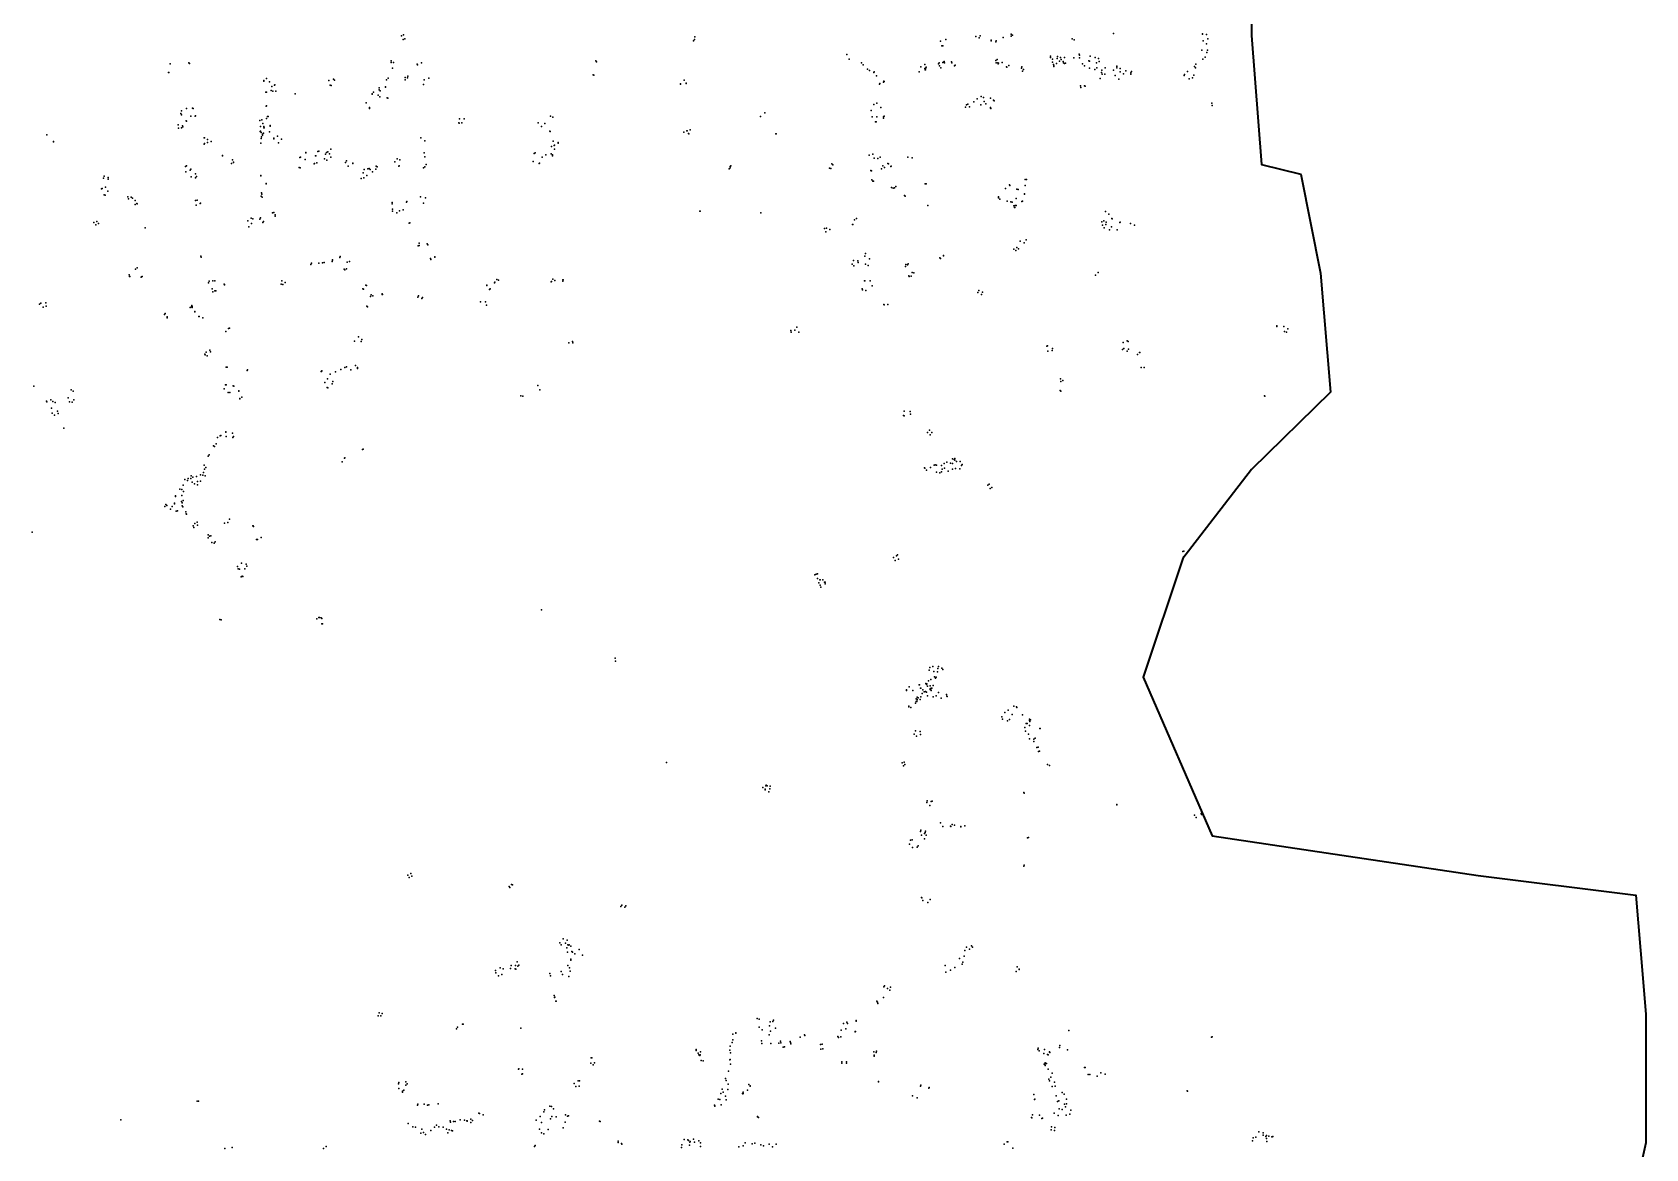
# Model space of a CAD drawing. Header units: millimetres. Extents: x -60275265 to 22802890, y -38578442 to 24337084.
# Drawn here: x 2036622 to 22802890, y -4381804 to 9982696 of the extents above; entities that cross this region are included whole.
import ezdxf

# ---------------------------------------------------------------- set-up
doc = ezdxf.new("R2010")
doc.units = ezdxf.units.MM
doc.header["$MEASUREMENT"] = 0
doc.layers.add('Outline', color=7, linetype='Continuous', true_color=0x000000)
doc.layers.add('particles', color=7, linetype='Continuous', true_color=0x000000)

msp = doc.modelspace()

# ---------------------------------------------------------------- linework, layer by layer
at = {"layer": 'Outline', "color": 3, "lineweight": 35, "true_color": 0x00ff00}
msp.add_lwpolyline([(17730817, 10959081), (17730817, 9939740), (17857758, 8283488), (18364920, 8155925), (18618625, 6882021), (18745272, 5352710), (17730817, 4358954), (16843233, 3212343), (16336058, 1683537), (17223878, -355193), (20647264, -864775), (22676114, -1119619), (22735144, -1830303), (22802890, -2648649), (22802890, -4304960), (22549469, -5451582)], dxfattribs=at)
at = {"layer": 'particles', "color": 93, "true_color": 0x67d435}
for p in [(6788622, 9938696), (6809622, 9887696), (6812622, 9948696), (6833622, 9897696), (10546622, 9873696), (10560622, 9887696), (10563622, 9924696), (13727622, 9869696), (13744622, 9809696), (13756622, 9807696), (13794622, 9887696), (14182622, 9928696), (14222622, 9910696), (14234622, 9938696), (14378622, 9872696), (14379622, 9879696), (14439622, 9860696), (14440622, 9871696), (14534622, 9916696), (14633622, 9930696), (14637622, 9957696), (14652622, 9943696), (15420622, 9899696), (15444622, 9884696), (15954622, 9965696), (17097622, 9960696), (17098622, 9958696), (17107622, 9874696), (17148622, 9953696), (17151622, 9834696), (17168622, 9897696), (3811622, 9575696), (4049622, 9590696), (4060622, 9582696), (6654622, 9593696), (6655622, 9613696), (6684622, 9594696), (6991622, 9570696), (6996622, 9564696), (7044622, 9590696), (9288622, 9613696), (9298622, 9603696), (12519622, 9694696), (12551622, 9636696), (12709622, 9590696), (12730622, 9564696), (13526622, 9569696), (13701622, 9576696), (13707622, 9588696), (13755622, 9593696), (13770622, 9600696), (13774622, 9606696), (13776622, 9587696), (13869622, 9602696), (13871622, 9588696), (13916622, 9560696), (14437622, 9621696), (14444622, 9591696), (14453622, 9633696), (14463622, 9587696), (14467622, 9575696), (14472622, 9583696), (14521622, 9594696), (14603622, 9556696), (15142622, 9676696), (15142622, 9659696), (15166622, 9597696), (15169622, 9636696), (15178622, 9567696), (15218622, 9579696), (15226622, 9645696), (15233622, 9671696), (15255622, 9610696), (15271622, 9657696), (15280622, 9631696), (15303622, 9605696), (15307622, 9590696), (15320622, 9659696), (15320622, 9580696), (15333622, 9586696), (15441622, 9655696), (15510622, 9700696), (15515622, 9655696), (15516622, 9686696), (15554622, 9574696), (15635622, 9616696), (15644622, 9609696), (15653622, 9673696), (15718622, 9659696), (15733622, 9591696), (15757622, 9643696), (15767622, 9604696), (17010622, 9573696), (17088622, 9752696), (17103622, 9636696), (17131622, 9661696), (17155622, 9722696), (17162622, 9753696), (3791622, 9465696), (3794622, 9463696), (5016622, 9355696), (5018622, 9360696), (5050622, 9387696), (5090622, 9345696), (5852622, 9361696), (5913622, 9380696), (5926622, 9368696), (6594622, 9372696), (6616622, 9390696), (6617622, 9390696), (6673622, 9522696), (6673622, 9522696), (6834622, 9400696), (6835622, 9372696), (6864622, 9394696), (6869622, 9419696), (7081622, 9369696), (7141622, 9392696), (7142622, 9392696), (9257622, 9433696), (9263622, 9429696), (10426622, 9364696), (12787622, 9506696), (12810622, 9489696), (12868622, 9466696), (12870622, 9475696), (12903622, 9422696), (12903622, 9420696), (12997622, 9354696), (12999622, 9349696), (13449622, 9475696), (13450622, 9471696), (13473622, 9537696), (13524622, 9518696), (13528622, 9500696), (13531622, 9500696), (13534622, 9515696), (13535622, 9523696), (13541622, 9531696), (13713622, 9551696), (13730622, 9525696), (13906622, 9550696), (14575622, 9538696), (14580622, 9535696), (14770622, 9519696), (14771622, 9538696), (14782622, 9481696), (14793622, 9502696), (15185622, 9550696), (15186622, 9543696), (15581622, 9550696), (15643622, 9519696), (15710622, 9503696), (15738622, 9525696), (15782622, 9386696), (15796622, 9466696), (15801622, 9493696), (15806622, 9442696), (15840622, 9445696), (15846622, 9523696), (15951622, 9494696), (15973622, 9426696), (15993622, 9541696), (15994622, 9526696), (15995622, 9546696), (16022622, 9378696), (16036622, 9518696), (16038622, 9473696), (16079622, 9449696), (16113622, 9486696), (16174622, 9444696), (16176622, 9462696), (16182622, 9477696), (16861622, 9425696), (16864622, 9439696), (16906622, 9476696), (16924622, 9382696), (16969622, 9398696), (16988622, 9431696), (16996622, 9541696), (17006622, 9523696), (5042622, 9213696), (5051622, 9211696), (5051622, 9211696), (5110622, 9233696), (5119622, 9283696), (5131622, 9226696), (5155622, 9303696), (5159622, 9306696), (5169622, 9226696), (5418622, 9192696), (5869622, 9300696), (5884622, 9296696), (6409622, 9187696), (6412622, 9192696), (6430622, 9211696), (6486622, 9173696), (6500622, 9242696), (6501622, 9268696), (6509622, 9150696), (6515622, 9230696), (6582622, 9278696), (6582622, 9277696), (6602622, 9138696), (7070622, 9308696), (7071622, 9308696), (10379622, 9317696), (10380622, 9316696), (10451622, 9324696), (10453622, 9328696), (12941622, 9315696), (12941622, 9315696), (12946622, 9321696), (12990622, 9342696), (14250622, 9155696), (14280622, 9143696), (15526622, 9293696), (15533622, 9273696), (15580622, 9291696), (15588622, 9289696), (3946622, 8935696), (3957622, 8971696), (4019622, 9000696), (4097622, 9005696), (4106622, 9000696), (5046622, 9032696), (5049622, 9036696), (5049622, 9036696), (6335622, 9074696), (6377622, 9013696), (6377622, 9003696), (6613622, 9133696), (11464622, 8946696), (11464622, 8946696), (12834622, 8977696), (12869622, 9051696), (12906622, 9069696), (12956622, 9014696), (14047622, 9018696), (14061622, 9047696), (14077622, 9057696), (14100622, 9021696), (14154622, 9087696), (14199622, 9124696), (14246622, 9049696), (14288622, 9091696), (14308622, 9061696), (14367622, 9007696), (14370622, 9136696), (14371622, 9013696), (14373622, 9003696), (14406622, 9110696), (14418622, 9101696), (17219622, 9071696), (17224622, 9040696), (3914622, 8793696), (3917622, 8749696), (3955622, 8752696), (3956622, 8919696), (3969622, 8780696), (3976622, 8767696), (4016622, 8841696), (4021622, 8840696), (4021622, 8840696), (4078622, 8903696), (4133622, 8904696), (4136622, 8908696), (4963622, 8846696), (4974622, 8770696), (4992622, 8855696), (5003622, 8810696), (5016622, 8771696), (5018622, 8753696), (5020622, 8752696), (5052622, 8872696), (5063622, 8898696), (5072622, 8897696), (5100622, 8784696), (5100622, 8773696), (7527622, 8815696), (7529622, 8814696), (7536622, 8869696), (7566622, 8815696), (7595622, 8869696), (8549622, 8819696), (8590622, 8769696), (8631622, 8807696), (8635622, 8808696), (8707622, 8901696), (8736622, 8889696), (10504622, 8727696), (11410622, 8898696), (11410622, 8898696), (12846622, 8894696), (12891622, 8829696), (12899622, 8829696), (12905622, 8895696), (12991622, 8879696), (12992622, 8892696), (12999622, 8903696), (2225622, 8662696), (2308622, 8573696), (2308622, 8573696), (2311622, 8576696), (4248622, 8626696), (4248622, 8543696), (4251622, 8626696), (4253622, 8551696), (4290622, 8566696), (4291622, 8603696), (4338622, 8576696), (4969622, 8707696), (4973622, 8708696), (4978622, 8557696), (4982622, 8693696), (4984622, 8615696), (4988622, 8636696), (4998622, 8670696), (4998622, 8658696), (5013622, 8682696), (5091622, 8699696), (5144622, 8618696), (5147622, 8609696), (5193622, 8647696), (5205622, 8558696), (5245622, 8608696), (7037622, 8623696), (7038622, 8623696), (7089622, 8585696), (7089622, 8585696), (8698622, 8708696), (8700622, 8705696), (8741622, 8579696), (8755622, 8527696), (8757622, 8529696), (8806622, 8566696), (8806622, 8554696), (10424622, 8698696), (10462622, 8716696), (10463622, 8715696), (10483622, 8679696), (10487622, 8677696), (11608622, 8677696), (11608622, 8677696), (11611622, 8675696), (4484622, 8393696), (4485622, 8394696), (4486622, 8395696), (4612622, 8339696), (4624622, 8310696), (5478622, 8369696), (5489622, 8375696), (5549622, 8347696), (5555622, 8435696), (5559622, 8429696), (5681622, 8391696), (5685622, 8391696), (5710622, 8446696), (5726622, 8452696), (5798622, 8353696), (5810622, 8413696), (5821622, 8436696), (5829622, 8335696), (5841622, 8444696), (5861622, 8417696), (5879622, 8478696), (5879622, 8477696), (5879622, 8377696), (6068622, 8308696), (6080622, 8327696), (6701622, 8315696), (6733622, 8352696), (6765622, 8342696), (7082622, 8431696), (7088622, 8379696), (8483622, 8321696), (8484622, 8321696), (8497622, 8422696), (8508622, 8430696), (8600622, 8375696), (8647622, 8405696), (8713622, 8416696), (8720622, 8513696), (8731622, 8406696), (8731622, 8391696), (8759622, 8480696), (12806622, 8400696), (12807622, 8403696), (12855622, 8413696), (12873622, 8361696), (12918622, 8359696), (12947622, 8376696), (13304622, 8374696), (13362622, 8367696), (2954622, 8105696), (2963622, 8129696), (3011622, 8113696), (4007622, 8256696), (4011622, 8185696), (4019622, 8263696), (4069622, 8207696), (4076622, 8222696), (4083622, 8122696), (4137622, 8162696), (4139622, 8111696), (4150622, 8126696), (4600622, 8293696), (4628622, 8305696), (4977622, 8141696), (4977622, 8141696), (4979622, 8135696), (5470622, 8241696), (5482622, 8237696), (5664622, 8289696), (5667622, 8294696), (5699622, 8304696), (6101622, 8261696), (6161622, 8300696), (6161622, 8292696), (6269622, 8101696), (6269622, 8101696), (6293622, 8174696), (6303622, 8109696), (6307622, 8217696), (6342622, 8139696), (6353622, 8225696), (6373622, 8229696), (6384622, 8217696), (6416622, 8187696), (6459622, 8222696), (6464622, 8261696), (6476622, 8252696), (6754622, 8261696), (6757622, 8262696), (7071622, 8240696), (7088622, 8250696), (7104622, 8281696), (8560622, 8295696), (8564622, 8299696), (11007622, 8223696), (11018622, 8237696), (11020622, 8257696), (11029622, 8265696), (12299622, 8235696), (12312622, 8229696), (12326622, 8288696), (12340622, 8276696), (12830622, 8205696), (12833622, 8200696), (12836622, 8198696), (12965622, 8225696), (12968622, 8223696), (12985622, 8262696), (13006622, 8242696), (13046622, 8294696), (13055622, 8290696), (13088622, 8256696), (13091622, 8261696), (2926622, 7967696), (2935622, 7974696), (2960622, 7892696), (2980622, 7988696), (3007622, 7937696), (3012622, 8093696), (4985622, 7918696), (4990622, 7897696), (5045622, 8037696), (5046622, 8034696), (5046622, 8034696), (12843622, 8082696), (12854622, 8066696), (12865622, 8066696), (13094622, 7983696), (13115622, 7978696), (13134622, 7982696), (13150622, 7999696), (13529622, 8031696), (13540622, 8030696), (13540622, 8030696), (14563622, 7971696), (14563622, 7971696), (14613622, 8019696), (14620622, 8010696), (14706622, 7965696), (14727622, 7961696), (14807622, 7899696), (14808622, 7903696), (14817622, 8087696), (14817622, 8011696), (14832622, 8087696), (2975622, 7888696), (3268622, 7864696), (3273622, 7841696), (3309622, 7860696), (3327622, 7848696), (3359622, 7819696), (3361622, 7766696), (3382622, 7779696), (3388622, 7776696), (4135622, 7816696), (4147622, 7758696), (4159622, 7820696), (4198622, 7780696), (4203622, 7785696), (4980622, 7875696), (4997622, 7859696), (6667622, 7792696), (6669622, 7775696), (6671622, 7707696), (6762622, 7684696), (6811622, 7697696), (6851622, 7795696), (6856622, 7803696), (6857622, 7803696), (7031622, 7863696), (7072622, 7784696), (7072622, 7784696), (7097622, 7850696), (13264622, 7881696), (13272622, 7872696), (13272622, 7872696), (13563622, 7754696), (14471622, 7853696), (14473622, 7863696), (14488622, 7835696), (14584622, 7807696), (14630622, 7802696), (14646622, 7795696), (14669622, 7750696), (14676622, 7727696), (14683622, 7726696), (14686622, 7754696), (14700622, 7845696), (14700622, 7754696), (14771622, 7806696), (14779622, 7811696), (2830622, 7535696), (2852622, 7506696), (2867622, 7547696), (2890622, 7520696), (4810622, 7556696), (4825622, 7478696), (4853622, 7590696), (4859622, 7521696), (4874622, 7583696), (4964622, 7576696), (4974622, 7595696), (5004622, 7534696), (5013622, 7546696), (5127622, 7661696), (5145622, 7662696), (5161622, 7618696), (5163622, 7633696), (6672622, 7680696), (6728622, 7659696), (6887622, 7528696), (6887622, 7528696), (6895622, 7529696), (10627622, 7679696), (10627622, 7679696), (10633622, 7682696), (11411622, 7658696), (12592622, 7509696), (12599622, 7508696), (12619622, 7569696), (12643622, 7586696), (12643622, 7585696), (15803622, 7545696), (15811622, 7502696), (15826622, 7554696), (15851622, 7675696), (15851622, 7675696), (15855622, 7507696), (15859622, 7540696), (15894622, 7641696), (15927622, 7478696), (15931622, 7584696), (15937622, 7583696), (16035622, 7533696), (16038622, 7539696), (16170622, 7520696), (16221622, 7499696), (3489622, 7466696), (7015622, 7269696), (12233622, 7459696), (12248622, 7414696), (12260622, 7462696), (12300622, 7444696), (14752622, 7293696), (14801622, 7271696), (14828622, 7311696), (15830622, 7467696), (15901622, 7442696), (16000622, 7442696), (4204622, 7103696), (4204622, 7103696), (4211622, 7089696), (5993622, 7086696), (5998622, 7096696), (5998622, 7096696), (7003622, 7236696), (7015622, 7238696), (7120622, 7259696), (7127622, 7246696), (7160622, 7071696), (7217622, 7092696), (7217622, 7087696), (12750622, 7103696), (12760622, 7137696), (12762622, 7137696), (12812622, 7066696), (13718622, 7079696), (13725622, 7072696), (13763622, 7109696), (13764622, 7106696), (14671622, 7193696), (14693622, 7175696), (14709622, 7212696), (14731622, 7197696), (3282622, 6860696), (3363622, 6936696), (3385622, 6951696), (3385622, 6951696), (5623622, 6996696), (5623622, 6993696), (5629622, 7012696), (5726622, 7012696), (5773622, 7015696), (5793622, 7022696), (5898622, 7031696), (5900622, 7054696), (5902622, 7048696), (6049622, 6935696), (6061622, 6926696), (6080622, 6937696), (6089622, 7025696), (6119622, 7034696), (6121622, 7031696), (7166622, 7058696), (12588622, 6999696), (12606622, 7045696), (12610622, 6977696), (12662622, 7042696), (12666622, 7018696), (12762622, 6997696), (12796622, 6981696), (12796622, 6980696), (13273622, 6969696), (13279622, 6995696), (13302622, 6991696), (13308622, 7003696), (13362622, 6891696), (13381622, 6885696), (15722622, 6858696), (15722622, 6858696), (15755622, 6892696), (15755622, 6892696), (3289622, 6839696), (3290622, 6839696), (3437622, 6832696), (3443622, 6837696), (3451622, 6839696), (4305622, 6759696), (4313622, 6779696), (4353622, 6681696), (4359622, 6786696), (4384622, 6784696), (4385622, 6656696), (4399622, 6657696), (4507622, 6739696), (4508622, 6738696), (4511622, 6734696), (5238622, 6740696), (5250622, 6783696), (5261622, 6738696), (5289622, 6763696), (6292622, 6683696), (6300622, 6678696), (6328622, 6728696), (6337622, 6725696), (7885622, 6723696), (7886622, 6728696), (7919622, 6672696), (7930622, 6682696), (7984622, 6757696), (7989622, 6767696), (8017622, 6800696), (8035622, 6791696), (8716622, 6771696), (8718622, 6777696), (8734622, 6804696), (8761622, 6790696), (8866622, 6796696), (8866622, 6781696), (8870622, 6796696), (12716622, 6681696), (12723622, 6668696), (12749622, 6785696), (12750622, 6786696), (12766622, 6660696), (12820622, 6784696), (12845622, 6718696), (12847622, 6721696), (13317622, 6850696), (13324622, 6841696), (13348622, 6844696), (13349622, 6844696), (14220622, 6660696), (2130622, 6484696), (2148622, 6495696), (2175622, 6445696), (2211622, 6499696), (2216622, 6459696), (4067622, 6441696), (4087622, 6448696), (4089622, 6448696), (4091622, 6465696), (4095622, 6452696), (4095622, 6443696), (4361622, 6641696), (6342622, 6457696), (6343622, 6456696), (6351622, 6451696), (6390622, 6581696), (6397622, 6606696), (6418622, 6590696), (6539622, 6618696), (6540622, 6609696), (6542622, 6609696), (6998622, 6573696), (7008622, 6593696), (7052622, 6558696), (7060622, 6571696), (7806622, 6515696), (7871622, 6512696), (7882622, 6470696), (12995622, 6480696), (12995622, 6480696), (13002622, 6475696), (13049622, 6479696), (14207622, 6632696), (14254622, 6609696), (14267622, 6637696), (3736622, 6352696), (3748622, 6362696), (3772622, 6308696), (3774622, 6320696), (4127622, 6389696), (4129622, 6387696), (4181622, 6325696), (4185622, 6327696), (4232622, 6310696), (4233622, 6310696), (4528622, 6131696), (4562622, 6172696), (4574622, 6173696), (6236622, 6063696), (6277622, 6031696), (11801622, 6147696), (11805622, 6124696), (11850622, 6148696), (11875622, 6186696), (11903622, 6123696), (18055622, 6205696), (18056622, 6197696), (18144622, 6196696), (18153622, 6134696), (18178622, 6124696), (18194622, 6165696), (4258622, 5840696), (4261622, 5833696), (4276622, 5867696), (4286622, 5818696), (4320622, 5892696), (4329622, 5872696), (6182622, 6009696), (6183622, 6009696), (6269622, 6004696), (8941622, 5986696), (8990622, 6004696), (8994622, 5986696), (15093622, 5945696), (15102622, 5949696), (15108622, 5880696), (15163622, 5888696), (15169622, 5913696), (16070622, 5899696), (16077622, 5990696), (16083622, 5914696), (16130622, 6010696), (16130622, 5878696), (16142622, 6002696), (16144622, 5906696), (16261622, 5835696), (16285622, 5861696), (16291622, 5860696), (4533622, 5672696), (4543622, 5672696), (4544622, 5672696), (4804622, 5629696), (4806622, 5637696), (4806622, 5637696), (5754622, 5618696), (5758622, 5618696), (5763622, 5626696), (5937622, 5615696), (5937622, 5614696), (6006622, 5642696), (6060622, 5668696), (6081622, 5676696), (6134622, 5638696), (6195622, 5696696), (6220622, 5658696), (6223622, 5669696), (16308622, 5671696), (16348622, 5667696), (16348622, 5667696), (2056622, 5427696), (2056622, 5427696), (4522622, 5444696), (4533622, 5448696), (4622622, 5434696), (4630622, 5427696), (5803622, 5477696), (5832622, 5410696), (5834622, 5525696), (5838622, 5409696), (5870622, 5583696), (5897622, 5457696), (5904622, 5487696), (8544622, 5436696), (15272622, 5523696), (15273622, 5490696), (15301622, 5500696), (2219622, 5237696), (2222622, 5229696), (2275622, 5251696), (2300622, 5233696), (2329622, 5217696), (2500622, 5277696), (2514622, 5227696), (2535622, 5381696), (2536622, 5380696), (2551622, 5221696), (2564622, 5364696), (2571622, 5251696), (4505622, 5396696), (4556622, 5349696), (4578622, 5349696), (4696622, 5369696), (4696622, 5366696), (4707622, 5267696), (4709622, 5268696), (4734622, 5289696), (8322622, 5305696), (8323622, 5306696), (8351622, 5298696), (8570622, 5382696), (15266622, 5372696), (15274622, 5366696), (15275622, 5366696), (17894622, 5304696), (17902622, 5298696), (17902622, 5298696), (2282622, 5145696), (2291622, 5083696), (2324622, 5055696), (2362622, 5108696), (2370622, 5077696), (13250622, 5052696), (13256622, 5048696), (13257622, 5108696), (13334622, 5103696), (13337622, 5103696), (13339622, 5069696), (2443622, 4888696), (2444622, 4889696), (2444622, 4888696), (4455622, 4790696), (4464622, 4793696), (4528622, 4838696), (4529622, 4841696), (4533622, 4780696), (4611622, 4822696), (4626622, 4780696), (13557622, 4832696), (13582622, 4862696), (13591622, 4802696), (13616622, 4832696), (4370622, 4661696), (4381622, 4653696), (4404622, 4686696), (4422622, 4767696), (4616622, 4769696), (6287622, 4614696), (6293622, 4619696), (6293622, 4619696), (4248622, 4412696), (4272622, 4382696), (4299622, 4529696), (4312622, 4546696), (6026622, 4456696), (6056622, 4503696), (6058622, 4505696), (13520622, 4377696), (13522622, 4375696), (13595622, 4383696), (13642622, 4414696), (13656622, 4415696), (13673622, 4414696), (13740622, 4407696), (13772622, 4434696), (13777622, 4374696), (13805622, 4453696), (13854622, 4437696), (13878622, 4494696), (13878622, 4433696), (13902622, 4486696), (13908622, 4477696), (13909622, 4499696), (13919622, 4371696), (13933622, 4460696), (13974622, 4366696), (13978622, 4458696), (13995622, 4410696), (14003622, 4419696), (3977622, 4157696), (3998622, 4227696), (4034622, 4214696), (4042622, 4242696), (4078622, 4242696), (4079622, 4277696), (4092622, 4194696), (4102622, 4259696), (4122622, 4171696), (4148622, 4266696), (4162622, 4160696), (4164622, 4204696), (4201622, 4207696), (4202622, 4287696), (4230622, 4283696), (4241622, 4320696), (4251622, 4359696), (4263622, 4274696), (13545622, 4348696), (13673622, 4323696), (13715622, 4313696), (13739622, 4327696), (13740622, 4326696), (13748622, 4359696), (13826622, 4336696), (13882622, 4359696), (14333622, 4154696), (14352622, 4169696), (3879622, 4010696), (3881622, 4018696), (3937622, 4104696), (3956622, 3945696), (3959622, 4024696), (3960622, 4101696), (3978622, 3957696), (3982622, 4075696), (14365622, 4111696), (14386622, 4125696), (3742622, 3882696), (3756622, 3905696), (3769622, 3894696), (3816622, 3847696), (3836622, 3880696), (3865622, 3924696), (3868622, 3914696), (3887622, 3822696), (3906622, 3823696), (3965622, 3928696), (3966622, 3888696), (3975622, 3877696), (4012622, 3811696), (4015622, 3788696), (4019622, 3780696), (2036622, 3552696), (2036622, 3551696), (4107622, 3633696), (4116622, 3611696), (4127622, 3663696), (4160622, 3680696), (4164622, 3640696), (4509622, 3666696), (4551622, 3676696), (4574622, 3718696), (4575622, 3719696), (4874622, 3630696), (4881622, 3633696), (4883622, 3624696), (4298622, 3515696), (4302622, 3477696), (4319622, 3498696), (4336622, 3504696), (4347622, 3418696), (4377622, 3408696), (4392622, 3425696), (4924622, 3454696), (4936622, 3458696), (4980622, 3481696), (4731622, 3150696), (4789622, 3140696), (13122622, 3226696), (13141622, 3184696), (13160622, 3245696), (13173622, 3258696), (13185622, 3201696), (16843622, 3303696), (16854622, 3232696), (16856622, 3307696), (4679622, 3110696), (4686622, 3077696), (4705622, 3074696), (4724622, 2976696), (4736622, 2983696), (4747622, 2978696), (4771622, 3077696), (4796622, 3113696), (12106622, 3001696), (12127622, 3011696), (12141622, 3015696), (12141622, 2956696), (12174622, 2938696), (12178622, 2937696), (12210622, 2935696), (12234622, 2908696), (12243622, 2907696), (12160622, 2898696), (12176622, 2869696), (12187622, 2844696), (12242622, 2885696), (8590622, 2549696), (4451622, 2428696), (4467622, 2424696), (5700622, 2434696), (5725622, 2452696), (5731622, 2453696), (5754622, 2446696), (5764622, 2438696), (5765622, 2371696), (5772622, 2373696), (9540622, 1931696), (9541622, 1892696), (13580622, 1775696), (13590622, 1811696), (13628622, 1820696), (13641622, 1758696), (13647622, 1688696), (13660622, 1670696), (13669622, 1685696), (13686622, 1753696), (13693622, 1797696), (13701622, 1820696), (13744622, 1802696), (13756622, 1785696), (13287622, 1522696), (13289622, 1515696), (13323622, 1559696), (13369622, 1511696), (13449622, 1586696), (13457622, 1587696), (13467622, 1542696), (13471622, 1542696), (13489622, 1476696), (13497622, 1523696), (13497622, 1522696), (13517622, 1494696), (13533622, 1499696), (13536622, 1604696), (13545622, 1592696), (13547622, 1491696), (13550622, 1597696), (13557622, 1569696), (13570622, 1636696), (13591622, 1574696), (13591622, 1534696), (13591622, 1525696), (13602622, 1653696), (13606622, 1544696), (13607622, 1516696), (13607622, 1515696), (13613622, 1545696), (13629622, 1576696), (13699622, 1489696), (13803622, 1461696), (13317622, 1302696), (13318622, 1310696), (13343622, 1293696), (13405622, 1352696), (13411622, 1408696), (13413622, 1372696), (13420622, 1371696), (13425622, 1397696), (13427622, 1427696), (13427622, 1393696), (13436622, 1420696), (13436622, 1417696), (13464622, 1399696), (13474622, 1432696), (13557622, 1445696), (13632622, 1433696), (13670622, 1445696), (13736622, 1416696), (13805622, 1439696), (13810622, 1438696), (14596622, 1258696), (14670622, 1310696), (14705622, 1303696), (14708622, 1296696), (14515622, 1174696), (14522622, 1145696), (14552622, 1231696), (14586622, 1123696), (14613622, 1142696), (14646622, 1206696), (14779622, 1200696), (14779622, 1198696), (14780622, 1198696), (14826622, 1089696), (14841622, 1089696), (14869622, 1125696), (14869622, 1062696), (14871622, 1144696), (14874622, 1114696), (14875622, 1115696), (14884622, 1135696), (13387622, 952696), (13405622, 995696), (13415622, 925696), (13463622, 986696), (13470622, 948696), (14812622, 1036696), (14818622, 991696), (14858622, 950696), (14872622, 891696), (14925622, 856696), (14928622, 885696), (14944622, 898696), (15004622, 1026696), (15008622, 1024696), (15008622, 1024696), (14966622, 779696), (14983622, 785696), (14988622, 727696), (15001622, 731696), (10197622, 586696), (13234622, 584696), (13249622, 544696), (13257622, 592696), (13265622, 560696), (15102622, 563696), (15102622, 563696), (15128622, 546696), (11439622, 266696), (11468622, 242696), (11470622, 236696), (11478622, 285696), (11481622, 296696), (11493622, 288696), (11517622, 210696), (11530622, 246696), (11534622, 284696), (13550622, 74696), (13556622, 95696), (13589622, 33696), (13607622, 87696), (13617622, 89696), (14797622, 199696), (14801622, 193696), (14801622, 192696), (15993622, 47696), (15994622, 47696), (15995622, 44696), (13727622, -188304), (16994622, -90304), (17017622, -118304), (17079622, -69304), (17083622, -83304), (13341622, -412304), (13359622, -406304), (13468622, -299304), (13473622, -283304), (13482622, -349304), (13520622, -326304), (13520622, -396304), (13528622, -311304), (13532622, -295304), (13543622, -349304), (13755622, -236304), (13856622, -233304), (13860622, -235304), (13875622, -212304), (13904622, -220304), (13986622, -237304), (13986622, -241304), (14040622, -229304), (14845622, -381304), (14857622, -378304), (13327622, -465304), (13366622, -505304), (13426622, -502304), (13438622, -486304), (14796622, -746304), (14802622, -732304), (14802622, -732304), (6871622, -860304), (6885622, -894304), (6909622, -840304), (6922622, -874304), (8172622, -1009304), (8182622, -1022304), (8202622, -980304), (8215622, -985304), (13483622, -1148304), (13485622, -1153304), (13497622, -1186304), (13561622, -1215304), (13592622, -1173304), (13593622, -1173304), (9612622, -1263304), (9622622, -1247304), (9664622, -1274304), (9674622, -1256304), (8828622, -1733304), (8843622, -1760304), (8868622, -1682304), (8901622, -1737304), (8916622, -1798304), (8920622, -1697304), (8926622, -1853304), (8928622, -1759304), (8944622, -1763304), (8946622, -1757304), (8969622, -1775304), (8982622, -1845304), (8991622, -1854304), (9073622, -1819304), (14038622, -1833304), (14061622, -1789304), (14100622, -1816304), (14126622, -1772304), (14137622, -1790304), (8056622, -2055304), (8095622, -2065304), (8190622, -2064304), (8200622, -2023304), (8252622, -2065304), (8255622, -2022304), (8260622, -2070304), (8275622, -1975304), (8275622, -1975304), (8287622, -2032304), (8297622, -2020304), (8931622, -2025304), (8951622, -2054304), (8966622, -1954304), (8969622, -1943304), (9017622, -1872304), (9118622, -1890304), (13784622, -2025304), (13908622, -2051304), (13970622, -1934304), (14006622, -2008304), (14014622, -1982304), (14029622, -1905304), (14714622, -2041304), (14737622, -2073304), (14737622, -2074304), (7996622, -2089304), (8001622, -2117304), (8035622, -2155304), (8078622, -2139304), (8697622, -2129304), (8706622, -2155304), (8842622, -2103304), (8860622, -2139304), (8942622, -2166304), (8942622, -2166304), (8958622, -2097304), (13794622, -2108304), (13855622, -2086304), (14699622, -2101304), (14699622, -2101304), (8753622, -2409304), (8759622, -2436304), (8761622, -2433304), (8774622, -2484304), (8778622, -2483304), (12907622, -2481304), (12991622, -2434304), (12997622, -2298304), (13003622, -2286304), (13045622, -2319304), (13075622, -2342304), (13082622, -2305304), (6489622, -2672304), (6500622, -2635304), (6522622, -2673304), (6539622, -2641304), (12912622, -2492304), (12913622, -2495304), (12917622, -2513304), (7496622, -2837304), (7511622, -2817304), (7572622, -2781304), (7582622, -2778304), (8325622, -2829304), (8326622, -2829304), (11090622, -2891304), (11093622, -2894304), (11365622, -2707304), (11368622, -2704304), (11392622, -2715304), (11392622, -2818304), (11432622, -2854304), (11523622, -2800304), (11534622, -2750304), (11536622, -2867304), (11567622, -2745304), (11578622, -2727304), (11602622, -2829304), (12447622, -2855304), (12478622, -2772304), (12506622, -2837304), (12519622, -2755304), (12530622, -2771304), (12626622, -2873304), (12626622, -2878304), (12630622, -2875304), (12638622, -2732304), (12638622, -2732304), (12641622, -2740304), (15377622, -2862304), (10579622, -3105304), (11013622, -3114304), (11020622, -3061304), (11043622, -3016304), (11052622, -2980304), (11053622, -2907304), (11423622, -2992304), (11425622, -3029304), (11521622, -2916304), (11521622, -2916304), (11542622, -3028304), (11543622, -3028304), (11644622, -3023304), (11665622, -2999304), (11670622, -3018304), (11699622, -3074304), (11718622, -3071304), (11791622, -3002304), (11796622, -3014304), (11798622, -3030304), (11920622, -2946304), (11921622, -2947304), (11975622, -2918304), (11978622, -2923304), (12179622, -3042304), (12186622, -3099304), (12203622, -3038304), (12212622, -3095304), (12405622, -2936304), (12413622, -2949304), (12444622, -2941304), (14977622, -3106304), (14982622, -3087304), (15062622, -3103304), (15255622, -3081304), (15261622, -3052304), (15362622, -3108304), (17213622, -2945304), (17222622, -2944304), (9223622, -3281304), (9229622, -3212304), (9236622, -3211304), (9253622, -3302304), (9272622, -3277304), (10579622, -3116304), (10606622, -3153304), (10614622, -3172304), (10628622, -3180304), (10633622, -3173304), (10638622, -3137304), (10646622, -3247304), (10671622, -3249304), (10671622, -3249304), (11016622, -3236304), (11017622, -3234304), (11021622, -3292304), (11023622, -3146304), (12454622, -3265304), (12454622, -3280304), (12514622, -3265304), (12514622, -3281304), (12869622, -3135304), (12872622, -3179304), (12873622, -3191304), (12896622, -3142304), (12902622, -3128304), (14997622, -3122304), (15057622, -3157304), (15059622, -3292304), (15072622, -3276304), (15073622, -3289304), (15073622, -3312304), (15091622, -3287304), (15103622, -3169304), (15112622, -3175304), (15128622, -3141304), (15130622, -3137304), (15133622, -3145304), (6842622, -3519304), (8296622, -3356304), (8297622, -3355304), (8338622, -3424304), (8344622, -3356304), (8344622, -3420304), (9060622, -3506304), (9081622, -3510304), (10960622, -3479304), (10966622, -3503304), (10999622, -3384304), (12928622, -3518304), (12928622, -3518304), (12929622, -3520304), (15113622, -3358304), (15120622, -3486304), (15129622, -3506304), (15144622, -3462304), (15163622, -3410304), (15194622, -3527304), (15577622, -3338304), (15589622, -3336304), (15627622, -3425304), (15649622, -3426304), (15742622, -3447304), (15788622, -3403304), (15846622, -3424304), (15847622, -3423304), (6749622, -3546304), (6753622, -3606304), (6754622, -3530304), (6799622, -3656304), (6802622, -3640304), (6820622, -3628304), (6842622, -3563304), (6861622, -3546304), (9010622, -3542304), (9033622, -3583304), (9074622, -3577304), (10898622, -3672304), (10915622, -3616304), (10929622, -3655304), (10958622, -3706304), (10988622, -3619304), (10994622, -3549304), (11178622, -3672304), (11183622, -3666304), (11183622, -3677304), (11185622, -3654304), (11187622, -3671304), (11187622, -3671304), (11241622, -3627304), (11258622, -3556304), (11275622, -3575304), (11276622, -3574304), (13367622, -3701304), (13367622, -3701304), (13425622, -3728304), (13425622, -3728304), (13468622, -3576304), (13472622, -3565304), (13576622, -3604304), (13581622, -3595304), (14925622, -3685304), (14925622, -3685304), (15163622, -3583304), (15200622, -3575304), (15213622, -3700304), (15290622, -3660304), (15317622, -3680304), (16900622, -3636304), (16904622, -3642304), (16905622, -3642304), (4159622, -3771304), (4176622, -3771304), (6994622, -3820304), (6999622, -3810304), (7080622, -3807304), (7124622, -3823304), (7141622, -3818304), (7260622, -3804304), (7260622, -3805304), (7784622, -3922304), (7793622, -3929304), (7838622, -3944304), (8621622, -3908304), (8628622, -3880304), (8696622, -3834304), (8718622, -3837304), (8743622, -3869304), (8899622, -3945304), (10815622, -3820304), (10822622, -3834304), (10823622, -3831304), (10863622, -3744304), (10887622, -3750304), (10904622, -3818304), (10967622, -3754304), (14911622, -3945304), (14936622, -3747304), (14939622, -3746304), (15190622, -3923304), (15231622, -3774304), (15247622, -3766304), (15254622, -3869304), (15290622, -3877304), (15322622, -3810304), (15334622, -3844304), (15347622, -3743304), (15348622, -3802304), (15392622, -3937304), (15405622, -3886304), (3174622, -4010304), (6875622, -4056304), (6936622, -4100304), (6967622, -4104304), (7048622, -4130304), (7165622, -4148304), (7212622, -4104304), (7240622, -4077304), (7269622, -4098304), (7323622, -4106304), (7367622, -4131304), (7400622, -4137304), (7413622, -4024304), (7418622, -4039304), (7432622, -4145304), (7444622, -4152304), (7459622, -4031304), (7478622, -4033304), (7545622, -4011304), (7597622, -4014304), (7631622, -4021304), (7633622, -4021304), (7634622, -4027304), (7680622, -4002304), (7682622, -4046304), (7702622, -4018304), (8521622, -4014304), (8521622, -4014304), (8566622, -4132304), (8575622, -3968304), (8590622, -4044304), (8676622, -4136304), (8704622, -3995304), (8723622, -3965304), (8780622, -3972304), (8868622, -4113304), (8868622, -4113304), (8896622, -4042304), (8925622, -3964304), (8936622, -3958304), (9338622, -4027304), (9344622, -4030304), (9344622, -4031304), (11372622, -3969304), (11372622, -3970304), (11385622, -3979304), (14898622, -3981304), (14901622, -3983304), (15000622, -3949304), (15028622, -3992304), (15038622, -3987304), (15148622, -4138304), (15155622, -4100304), (15192622, -4146304), (15199622, -4108304), (15240622, -3952304), (15345622, -3949304), (5820622, -4354304), (7036622, -4183304), (7072622, -4171304), (7098622, -4197304), (7383622, -4179304), (8498622, -4353304), (8509622, -4341304), (8589622, -4176304), (8621622, -4188304), (9575622, -4302304), (9576622, -4286304), (9620622, -4316304), (9623622, -4322304), (10398622, -4332304), (10425622, -4264304), (10472622, -4267304), (10481622, -4277304), (10495622, -4337304), (10499622, -4297304), (10504622, -4288304), (10548622, -4258304), (10560622, -4296304), (10617622, -4279304), (10636622, -4353304), (10637622, -4307304), (11128622, -4356304), (11187622, -4345304), (11213622, -4305304), (11301622, -4319304), (11338622, -4309304), (11412622, -4333304), (11448622, -4344304), (11520622, -4322304), (11562622, -4356304), (11609622, -4324304), (11609622, -4324304), (14547622, -4321304), (14584622, -4294304), (14593622, -4294304), (17743622, -4279304), (17750622, -4241304), (17783622, -4232304), (17821622, -4165304), (17877622, -4175304), (17878622, -4205304), (17914622, -4223304), (17921622, -4210304), (17921622, -4252304), (17924622, -4290304), (17927622, -4288304), (17951622, -4221304), (17988622, -4229304), (17994622, -4228304), (18003622, -4224304), (4515622, -4380304), (4607622, -4365304), (5783622, -4377304), (10393622, -4364304), (14657622, -4375304)]:
    msp.add_point(p, dxfattribs=at)

doc.saveas('drawing.dxf')
